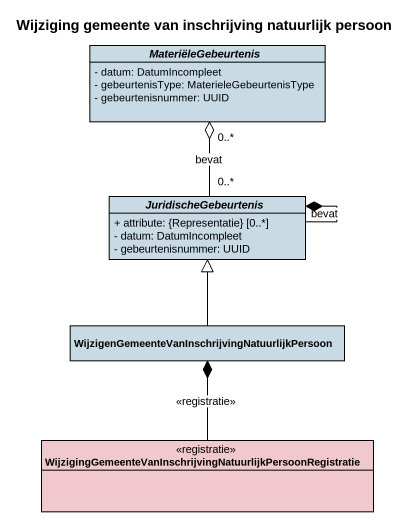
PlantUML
@startuml
title Wijziging gemeente van inschrijving natuurlijk persoon
hide circle
hide empty members
skinparam classAttributeIconSize 0
abstract class MateriëleGebeurtenis #C8DAE3 {
  - datum: DatumIncompleet
  - gebeurtenisType: MaterieleGebeurtenisType
  - gebeurtenisnummer: UUID
}
abstract class JuridischeGebeurtenis #C8DAE3 {
  + attribute: {Representatie} [0..*]
  - datum: DatumIncompleet
  - gebeurtenisnummer: UUID
}
class "WijzigenGemeenteVanInschrijvingNatuurlijkPersoon" as WijzigenGemeenteVanInschrijv #C8DAE3
class "WijzigingGemeenteVanInschrijvingNatuurlijkPersoonRegistratie" as WijzigingGemeenteVanInschrij <<registratie>> #F0C8CD
JuridischeGebeurtenis "0..*" -up-o "0..*" MateriëleGebeurtenis : bevat
JuridischeGebeurtenis --* JuridischeGebeurtenis : bevat
WijzigenGemeenteVanInschrijv -up-|> JuridischeGebeurtenis
WijzigingGemeenteVanInschrij -up-* WijzigenGemeenteVanInschrijv : <<registratie>>
@enduml
